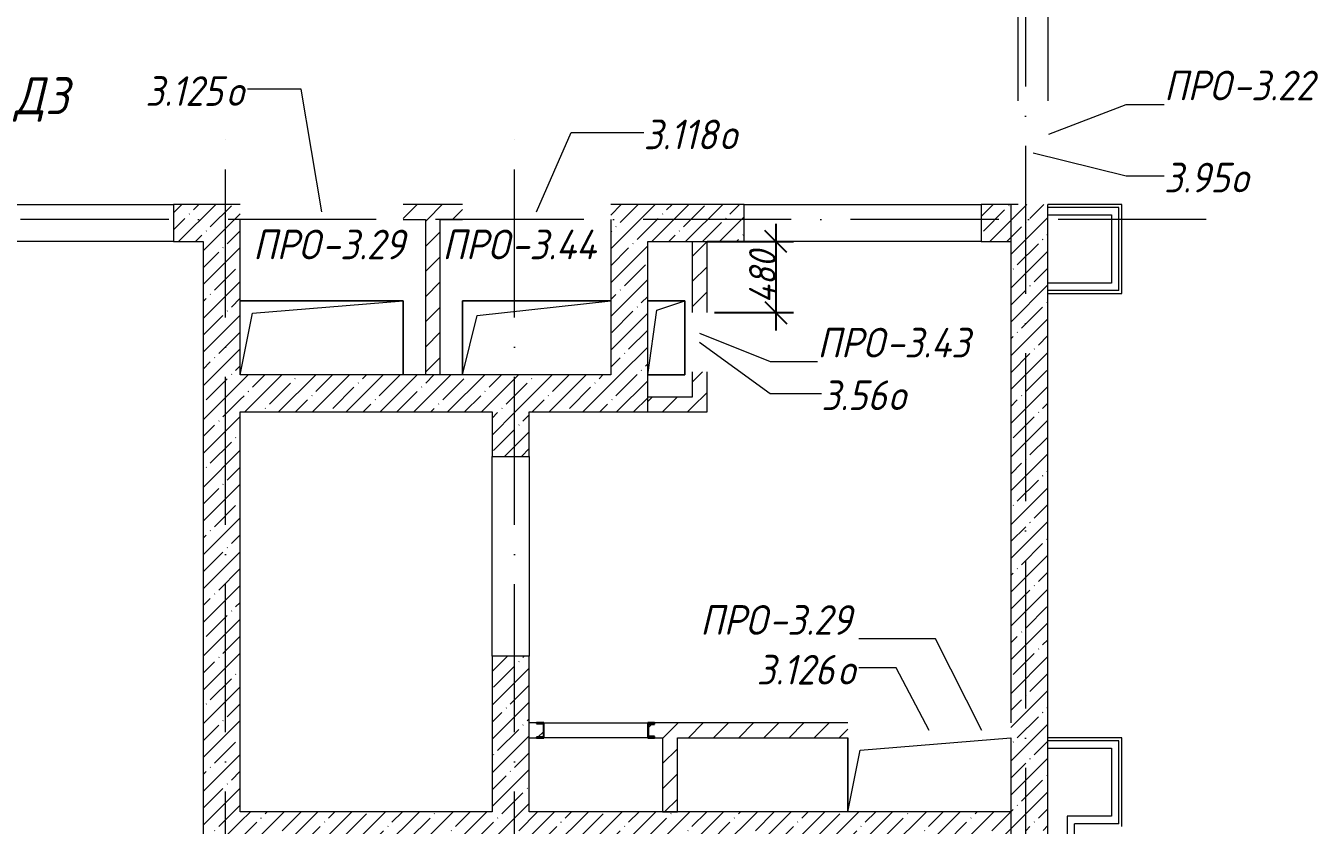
# Model space of a CAD drawing. Header units: millimetres. Extents: x -537608 to 253996, y -217170 to 186033.
# Drawn here: x -96332 to -87611, y 85075 to 90472 of the extents above; entities that cross this region are included whole.
import ezdxf

# ---------------------------------------------------------------- set-up
doc = ezdxf.new("R2010")
doc.units = ezdxf.units.MM
doc.linetypes.add('50_200_ШТРИХ_1Т_ш5_п1_п1_', pattern=[1400, 1000, -200, 0, -200])
for name, color, linetype, lineweight in [('A-____-____-DIMS', 7, 'Continuous', 9), ('A-____-NOTE-TEXT', 7, 'Continuous', 9), ('A-FLOR-____-OTLN', 7, 'Continuous', 9), ('A-GENM-____-IDEN', 7, 'Continuous', 9), ('A-GENM-____-MCUT', 7, 'Continuous', 25), ('A-GENM-____-OTLN', 7, 'Continuous', 9), ('A-GENM-____-OTLN-1', 7, 'Continuous', 25), ('A-GLAZ-____-IDEN', 7, 'Continuous', 9), ('A-WALL-____-MCUT-1', 7, 'Continuous', 9), ('A-WALL-____-MCUT-3', 7, 'Continuous', 9), ('A-WALL-____-OTLN', 7, 'Continuous', 9), ('A-WALL-____-PATT-1', 7, 'Continuous', 9), ('A-WALL-FNSH-MCUT-1', 7, 'Continuous', 9), ('I-WALL-____-OTLN', 7, 'Continuous', 9), ('S-GRID-____-OTLN-1', 7, '50_200_ШТРИХ_1Т_ш5_п1_п1_', 9)]:
    doc.layers.add(name, color=color, linetype=linetype, lineweight=lineweight)
doc.styles.add('ISOCPEUR_I', font='isocpeui.ttf', dxfattribs={"height": 300})
doc.styles.add('ISOCPEUR_I_10', font='isocpeui.ttf', dxfattribs={"width": 0.9, "height": 180})
doc.styles.add('ISOCPEUR_I_9', font='isocpeui.ttf', dxfattribs={"width": 0.9, "height": 250})
doc.dimstyles.new('ISO-1_8_0_9К_СРЕДНИЙ_Кладочные_4', dxfattribs={"dimscale": 304.8, "dimtxt": 179.276612, "dimasz": 0.492126, "dimexe": 0.393701, "dimexo": 0, "dimgap": 0, "dimtad": 1, "dimdec": 3, "dimrnd": 0.001, "dimdsep": 46, "dimtxsty": 'ISOCPEUR_I_10', "dimblk1": 'OBLIQUE', "dimblk2": 'OBLIQUE', "dimsah": 1, "dimcen": 0.09, "dimdle": 0.393701, "dimazin": 0, "dimtfac": 1, "dimtdec": 4, "dimtix": 1, "dimtmove": 1, "dimatfit": 3, "dimfxl": 1, "dimtvp": 1, "dimtolj": 1, "dimtzin": 0, "dimarcsym": 2})
pattern_1 = [(45, (-178684.97, 83184.24), (-84.85281, 84.85281), [])]
pattern_2 = [(45, (-178684.97, 83184.24), (-114.04925, 114.04925), []), (45, (-178570.92, 83184.24), (-114.04925, 114.04925), [201.612, -40.322, 3.353, -36.97])]

# ---------------------------------------------------------------- blocks, each defined once
blk = doc.blocks.new('154_Фахверк_СКБ_Швеллер - Тип_100_3960_зеркало-28515619-АР1_План отверстий 3 этажа в осях 1-64_А-ГГ')
at = {"layer": 'A-GENM-____-MCUT'}
for p, q in [((175, 50), (125, 50)), ((125, 50), (125, -50)), ((128, 47), (175, 47)), ((128, -47), (128, 47)), ((175, 47), (175, 50)), ((125, -50), (175, -50)), ((175, -47), (128, -47)), ((175, -50), (175, -47))]:
    blk.add_line(p, q, dxfattribs=at)
blk = doc.blocks.new('154_Стойка_СКБ_Швеллер - СМ-2180_100-28318692-АР1_План отверстий 3 этажа в осях 1-64_А-ГГ')
at = {"layer": 'A-GENM-____-MCUT'}
for p, q in [((171, 50), (125, 50)), ((125, 50), (125, -50)), ((129.5, 42.4), (171, 42.4)), ((129.5, -42.4), (129.5, 42.4)), ((171, 42.4), (171, 50)), ((125, -50), (171, -50)), ((171, -42.4), (129.5, -42.4)), ((171, -50), (171, -42.4))]:
    blk.add_line(p, q, dxfattribs=at)
blk = doc.blocks.new('AR_Отверстие прямоугольное _в плите_ - AR_Отверстие прямоугольное _в плите_-V171-АР1_План отверстий 3 этажа в осях 1-64_А-ГГ')
at = {"layer": 'A-GENM-____-OTLN'}
for p, q in [((125, 250), (-125, 250)), ((-125, -250), (-62.5, 187.5)), ((-62.5, 187.5), (125, 250)), ((125, -250), (125, 250)), ((-125, -250), (125, -250))]:
    blk.add_line(p, q, dxfattribs=at)
blk = doc.blocks.new('AR_Отверстие прямоугольное _в плите_ - AR_Отверстие прямоугольное _в плите_-V206-АР1_План отверстий 3 этажа в осях 1-64_А-ГГ')
at = {"layer": 'A-GENM-____-OTLN'}
for p, q in [((500, 250), (-500, 250)), ((-500, 250), (-500, -250)), ((-400, 150), (500, 250)), ((-500, -250), (-400, 150))]:
    blk.add_line(p, q, dxfattribs=at)
blk = doc.blocks.new('AR_Отверстие прямоугольное _в плите_ - AR_Отверстие прямоугольное _в плите_-30552508-АР1_План отверстий 3 этажа в осях 1-64_А-ГГ')
at = {"layer": 'A-GENM-____-OTLN'}
for p, q in [((550, 250), (-550, 250)), ((-466.7, 166.7), (550, 250)), ((550, -250), (550, 250)), ((-550, -250), (-466.7, 166.7))]:
    blk.add_line(p, q, dxfattribs=at)
blk = doc.blocks.new('AR_Отверстие прямоугольное _в плите_ - AR_Отверстие прямоугольное _в плите_-V211-АР1_План отверстий 3 этажа в осях 1-64_А-ГГ')
at = {"layer": 'A-GENM-____-OTLN'}
for p, q in [((-550, 250), (-550, -250)), ((-466.7, 166.7), (550, 250)), ((-550, -250), (-466.7, 166.7))]:
    blk.add_line(p, q, dxfattribs=at)
blk = doc.blocks.new('_Oblique')
at = {"color": 0, "linetype": 'ByBlock', "lineweight": -2}
blk.add_line((-0.5, -0.5), (0.5, 0.5), dxfattribs=at)
blk = doc.blocks.new('*D1235')
at = {"layer": 'A-____-____-DIMS', "color": 0, "lineweight": -2, "transparency": 16777216}
for p, q in [((-91270.8, 89135.3), (-91270.8, 88415.3)), ((-91735, 89015.3), (-91150.8, 89015.3)), ((-91685, 88535.3), (-91150.8, 88535.3))]:
    blk.add_line(p, q, dxfattribs=at)
at = {"layer": 'Defpoints', "color": 0, "transparency": 16777216}
for p in [(-91735, 89015.3), (-91685, 88535.3), (-91270.8, 88535.3)]:
    blk.add_point(p, dxfattribs=at)
at = {"layer": 'A-____-____-DIMS', "color": 0, "lineweight": -2, "transparency": 16777216, "xscale": 150, "yscale": 150, "zscale": 150}
for p, rotation in [((-91270.8, 89015.3), 90), ((-91270.8, 88535.3), 270)]:
    blk.add_blockref('_Oblique', p, dxfattribs=dict(at, rotation=rotation))
at = {"layer": 'A-____-____-DIMS', "color": 0, "transparency": 16777216, "insert": (-91360.8, 88775.3), "char_height": 180, "width": 426.127, "attachment_point": 5, "rotation": 90, "style": 'ISOCPEUR_I_10'}
blk.add_mtext('\\A1;480', dxfattribs=at)

msp = doc.modelspace()

# ---------------------------------------------------------------- hatches: boundary and pattern name
at = {"layer": 'A-WALL-____-PATT-1'}
h = msp.add_hatch(dxfattribs=at)
h.set_pattern_fill('FP_38', color=256, style=0, pattern_type=2)
h.set_pattern_definition(pattern_2)
h.paths.add_polyline_path([(-94884.9702, 89015.2788), (-94884.9702, 89265.2788), (-95334.9702, 89265.2788), (-95334.9702, 89015.2788), (-95134.9702, 89015.2788)], flags=0)
h.paths.add_polyline_path([(-97284.9702, 89015.2788), (-96934.9702, 89015.2788), (-96934.9702, 89265.2788), (-97534.9702, 89265.2788), (-97534.9702, 89015.2788), (-97395.2899, 89015.2788)], flags=0)
h = msp.add_hatch(dxfattribs=at)
h.set_pattern_fill('FP_4', color=256, style=0, pattern_type=2)
h.set_pattern_definition(pattern_1)
h.paths.add_polyline_path([(-93534.9702, 89165.2788), (-93384.9702, 89165.2788), (-93384.9702, 89265.2788), (-93784.9702, 89265.2788), (-93784.9702, 89165.2788), (-93634.9702, 89165.2788)], flags=0)
h = msp.add_hatch(dxfattribs=at)
h.set_pattern_fill('FP_38', color=256, style=0, pattern_type=2)
h.set_pattern_definition(pattern_2)
h.paths.add_polyline_path([(-89684.9702, 89015.2788), (-89684.9702, 89265.2788), (-89884.9702, 89265.2788), (-89884.9702, 89015.2788)], flags=0)
h.paths.add_polyline_path([(-92092.897, 89015.2788), (-91484.9702, 89015.2788), (-91484.9702, 89265.2788), (-92384.9702, 89265.2788), (-92384.9702, 89015.2788), (-92134.9702, 89015.2788)], flags=0)
h = msp.add_hatch(dxfattribs=at)
h.set_pattern_fill('FP_38', color=256, style=0, pattern_type=2)
h.set_pattern_definition(pattern_2)
h.paths.add_polyline_path([(-89684.9702, 85040.2788), (-89434.9702, 85040.2788), (-89434.9702, 89265.2788), (-89684.9702, 89265.2788), (-89684.9702, 85638.3509)], flags=0)
h = msp.add_hatch(dxfattribs=at)
h.set_pattern_fill('FP_4', color=256, style=0, pattern_type=2)
h.set_pattern_definition(pattern_1)
h.paths.add_polyline_path([(-93534.9702, 88115.2788), (-93534.9702, 89165.2788), (-93634.9702, 89165.2788), (-93634.9702, 88115.2788)], flags=0)
h = msp.add_hatch(dxfattribs=at)
h.set_pattern_fill('FP_38', color=256, style=0, pattern_type=2)
h.set_pattern_definition(pattern_2)
h.paths.add_polyline_path([(-94884.9702, 84915.2788), (-94884.9702, 89015.2788), (-95134.9702, 89015.2788), (-95134.9702, 84915.2788)], flags=0)
h = msp.add_hatch(dxfattribs=at)
h.set_pattern_fill('FP_38', color=256, style=0, pattern_type=2)
h.set_pattern_definition(pattern_2)
h.paths.add_polyline_path([(-92134.9702, 88115.2788), (-92134.9702, 89015.2788), (-92384.9702, 89015.2788), (-92384.9702, 88115.2788)], flags=0)
h = msp.add_hatch(dxfattribs=at)
h.set_pattern_fill('FP_4', color=256, style=0, pattern_type=2)
h.set_pattern_definition(pattern_1)
h.paths.add_polyline_path([(-91734.9702, 87865.2788), (-91734.9702, 88135.2788), (-91834.9702, 88135.2788), (-91834.9702, 87865.2788)], flags=0)
h.paths.add_polyline_path([(-91734.9702, 88535.2788), (-91734.9702, 89015.2788), (-91834.9702, 89015.2788), (-91834.9702, 88535.2788), (-91780.6845, 88535.2788)], flags=0)
h = msp.add_hatch(dxfattribs=at)
h.set_pattern_fill('FP_38', color=256, style=0, pattern_type=2)
h.set_pattern_definition(pattern_2)
h.paths.add_polyline_path([(-92134.9702, 87865.2788), (-92134.9702, 88115.2788), (-94884.9702, 88115.2788), (-94884.9702, 87865.2788), (-92934.9702, 87865.2788)], flags=0)
h = msp.add_hatch(dxfattribs=at)
h.set_pattern_fill('FP_4', color=256, style=0, pattern_type=2)
h.set_pattern_definition(pattern_1)
h.paths.add_polyline_path([(-91834.9702, 87865.2788), (-91834.9702, 87965.2788), (-92134.9702, 87965.2788), (-92134.9702, 87865.2788), (-92092.897, 87865.2788)], flags=0)
h = msp.add_hatch(dxfattribs=at)
h.set_pattern_fill('FP_38', color=256, style=0, pattern_type=2)
h.set_pattern_definition(pattern_2)
h.paths.add_polyline_path([(-92934.9702, 85165.2788), (-92934.9702, 86215.2788), (-93184.9702, 86215.2788), (-93184.9702, 85165.2788)], flags=0)
h.paths.add_polyline_path([(-93184.9702, 87565.2788), (-92934.9702, 87565.2788), (-92934.9702, 87865.2788), (-93184.9702, 87865.2788)], flags=0)
h = msp.add_hatch(dxfattribs=at)
h.set_pattern_fill('FP_4', color=256, style=0, pattern_type=2)
h.set_pattern_definition(pattern_1)
h.paths.add_polyline_path([(-92934.9702, 85665.2788), (-92884.9702, 85665.2788), (-92884.9702, 85668.2788), (-92837.9702, 85668.2788), (-92837.9702, 85762.2788), (-92884.9702, 85762.2788), (-92884.9702, 85765.2788), (-92934.9702, 85765.2788), (-92934.9702, 85668.2788)], flags=0)
h.paths.add_polyline_path([(-92034.9702, 85665.2788), (-90784.9702, 85665.2788), (-90784.9702, 85765.2788), (-92088.9702, 85765.2788), (-92088.9702, 85757.6788), (-92130.4702, 85757.6788), (-92130.4702, 85672.8788), (-92088.9702, 85672.8788), (-92088.9702, 85665.2788)], flags=0)
h = msp.add_hatch(dxfattribs=at)
h.set_pattern_fill('FP_4', color=256, style=0, pattern_type=2)
h.set_pattern_definition(pattern_1)
h.paths.add_polyline_path([(-91934.9702, 85165.2788), (-91934.9702, 85665.2788), (-92034.9702, 85665.2788), (-92034.9702, 85165.2788)], flags=0)
h = msp.add_hatch(dxfattribs=at)
h.set_pattern_fill('FP_38', color=256, style=0, pattern_type=2)
h.set_pattern_definition(pattern_2)
h.paths.add_polyline_path([(-89684.9702, 84915.2788), (-89684.9702, 85165.2788), (-94884.9702, 85165.2788), (-94884.9702, 84915.2788), (-90325.4327, 84915.2788)], flags=0)

# ---------------------------------------------------------------- linework, layer by layer
at = {"layer": 'A-FLOR-____-OTLN'}
for p, q in [((-94884.9702, 88615.2788), (-93784.9702, 88615.2788)), ((-93784.9702, 88615.2788), (-93784.9702, 88115.2788)), ((-93384.9702, 88615.2788), (-92384.9702, 88615.2788)), ((-93384.9702, 88115.2788), (-93384.9702, 88615.2788)), ((-92134.9702, 88615.2788), (-91884.9702, 88615.2788)), ((-91884.9702, 88615.2788), (-91884.9702, 88115.2788)), ((-91884.9702, 88115.2788), (-92134.9702, 88115.2788)), ((-90784.9702, 85165.2788), (-90784.9702, 85665.2788))]:
    msp.add_line(p, q, dxfattribs=at)
at = {"layer": 'A-GENM-____-IDEN'}
for p, q in [((-89428.9702, 89740.2788), (-88906.019, 89941.505)), ((-88906.019, 89941.505), (-88650.7311, 89941.505)), ((-91784.9702, 88396.7494), (-91309.1543, 88205.549)), ((-91309.1543, 88205.549), (-90990.0771, 88205.549)), ((-90193.1756, 86333.4438), (-90709.3516, 86333.4438)), ((-89881.2827, 85715.2788), (-90193.1756, 86333.4438))]:
    msp.add_line(p, q, dxfattribs=at)
at = {"layer": 'A-GLAZ-____-IDEN'}
for p, q in [((-94474.6987, 90043.7788), (-94834.7962, 90043.7788)), ((-94334.9702, 89215.2788), (-94474.6987, 90043.7788)), ((-92884.9702, 89215.2788), (-92651.1246, 89750.6407)), ((-92651.1246, 89750.6407), (-92162.0941, 89750.6407)), ((-89534.9702, 89615.2788), (-88906.019, 89459.7321)), ((-88906.019, 89459.7321), (-88650.7311, 89459.7321)), ((-91784.9702, 88335.2788), (-91309.1543, 87989.9009)), ((-91309.1543, 87989.9009), (-90963.0771, 87989.9009)), ((-90459.204, 86137.1768), (-90709.3516, 86137.1768)), ((-90234.9702, 85715.2788), (-90459.204, 86137.1768))]:
    msp.add_line(p, q, dxfattribs=at)
at = {"layer": 'A-WALL-____-MCUT-1'}
for p, q in [((-94884.9702, 89265.2788), (-95334.9702, 89265.2788)), ((-95334.9702, 89265.2788), (-95334.9702, 89015.2788)), ((-91484.9702, 89265.2788), (-92384.9702, 89265.2788)), ((-91484.9702, 89015.2788), (-91484.9702, 89265.2788)), ((-89634.9702, 89265.2788), (-89884.9702, 89265.2788)), ((-89884.9702, 89265.2788), (-89884.9702, 89015.2788)), ((-89684.9702, 89265.2788), (-89684.9702, 85765.2788)), ((-89434.9702, 81765.2788), (-89434.9702, 89265.2788)), ((-94884.9702, 88115.2788), (-94884.9702, 89165.2788)), ((-92384.9702, 89165.2788), (-92384.9702, 88115.2788)), ((-95334.9702, 89015.2788), (-95134.9702, 89015.2788)), ((-95134.9702, 89015.2788), (-95134.9702, 84915.2788)), ((-92134.9702, 89015.2788), (-91484.9702, 89015.2788)), ((-92134.9702, 87865.2788), (-92134.9702, 89015.2788)), ((-89884.9702, 89015.2788), (-89684.9702, 89015.2788)), ((-92384.9702, 88115.2788), (-94884.9702, 88115.2788)), ((-94884.9702, 85165.2788), (-94884.9702, 87865.2788)), ((-94884.9702, 87865.2788), (-93184.9702, 87865.2788)), ((-93184.9702, 87865.2788), (-93184.9702, 87565.2788)), ((-92934.9702, 87565.2788), (-92934.9702, 87865.2788)), ((-92934.9702, 87865.2788), (-92134.9702, 87865.2788)), ((-93184.9702, 87565.2788), (-92934.9702, 87565.2788)), ((-93184.9702, 86215.2788), (-93184.9702, 85165.2788)), ((-92934.9702, 86215.2788), (-93184.9702, 86215.2788)), ((-92934.9702, 85165.2788), (-92934.9702, 86215.2788)), ((-89684.9702, 85665.2788), (-89684.9702, 81765.2788)), ((-93184.9702, 85165.2788), (-94884.9702, 85165.2788)), ((-89684.9702, 85165.2788), (-92934.9702, 85165.2788))]:
    msp.add_line(p, q, dxfattribs=at)
at = {"layer": 'A-WALL-____-MCUT-3'}
for p, q in [((-88954.9702, 89245.2788), (-89434.9702, 89245.2788)), ((-88954.9702, 88685.2788), (-88954.9702, 89245.2788)), ((-89434.9702, 89195.2788), (-89004.9702, 89195.2788)), ((-89004.9702, 89195.2788), (-89004.9702, 88735.2788)), ((-89004.9702, 88735.2788), (-89434.9702, 88735.2788)), ((-88954.9702, 88685.2788), (-89434.9702, 88685.2788)), ((-88954.9702, 85645.2788), (-89434.9702, 85645.2788)), ((-88954.9702, 85085.2788), (-88954.9702, 85645.2788)), ((-89434.9702, 85595.2788), (-89004.9702, 85595.2788)), ((-89004.9702, 85595.2788), (-89004.9702, 85135.2788)), ((-89004.9702, 85135.2788), (-89304.9702, 85135.2788)), ((-89304.9702, 85135.2788), (-89304.9702, 82045.2788)), ((-88954.9702, 85085.2788), (-89254.9702, 85085.2788)), ((-89254.9702, 82095.2788), (-89254.9702, 85085.2788))]:
    msp.add_line(p, q, dxfattribs=at)
at = {"layer": 'A-WALL-____-OTLN'}
for p, q in [((-96934.9702, 89265.2788), (-95334.9702, 89265.2788)), ((-91484.9702, 89265.2788), (-89884.9702, 89265.2788)), ((-95334.9702, 89015.2788), (-96934.9702, 89015.2788)), ((-89884.9702, 89015.2788), (-91484.9702, 89015.2788)), ((-93184.9702, 86215.2788), (-93184.9702, 87565.2788)), ((-92934.9702, 87565.2788), (-92934.9702, 86215.2788))]:
    msp.add_line(p, q, dxfattribs=at)
at = {"layer": 'A-WALL-FNSH-MCUT-1'}
for p, q in [((-93384.9702, 89265.2788), (-93784.9702, 89265.2788)), ((-88934.9702, 89265.2788), (-89434.9702, 89265.2788)), ((-88934.9702, 88665.2788), (-88934.9702, 89265.2788)), ((-93784.9702, 89165.2788), (-93634.9702, 89165.2788)), ((-93634.9702, 89165.2788), (-93634.9702, 88115.2788)), ((-93534.9702, 89165.2788), (-93384.9702, 89165.2788)), ((-93534.9702, 88115.2788), (-93534.9702, 89165.2788)), ((-91834.9702, 89015.2788), (-91834.9702, 88535.2788)), ((-91734.9702, 88535.2788), (-91734.9702, 89015.2788)), ((-89434.9702, 88665.2788), (-88934.9702, 88665.2788)), ((-91834.9702, 88135.2788), (-91834.9702, 87965.2788)), ((-91734.9702, 87865.2788), (-91734.9702, 88135.2788)), ((-91834.9702, 87965.2788), (-92134.9702, 87965.2788)), ((-92134.9702, 87865.2788), (-91734.9702, 87865.2788)), ((-92884.9702, 85765.2788), (-92934.9702, 85765.2788)), ((-90784.9702, 85765.2788), (-92088.9702, 85765.2788)), ((-92934.9702, 85665.2788), (-92884.9702, 85665.2788)), ((-92088.9702, 85665.2788), (-92034.9702, 85665.2788)), ((-92034.9702, 85665.2788), (-92034.9702, 85165.2788)), ((-91934.9702, 85665.2788), (-90784.9702, 85665.2788)), ((-91934.9702, 85165.2788), (-91934.9702, 85665.2788)), ((-88934.9702, 85665.2788), (-89434.9702, 85665.2788)), ((-88934.9702, 85065.2788), (-88934.9702, 85665.2788)), ((-92034.9702, 85165.2788), (-91934.9702, 85165.2788))]:
    msp.add_line(p, q, dxfattribs=at)
at = {"layer": 'I-WALL-____-OTLN'}
for p, q in [((-89634.9702, 89965.2788), (-89634.9702, 92165.2788)), ((-89434.9702, 92165.2788), (-89434.9702, 89965.2788)), ((-92834.9702, 85765.2788), (-92134.9702, 85765.2788)), ((-92134.9702, 85665.2788), (-92834.9702, 85665.2788))]:
    msp.add_line(p, q, dxfattribs=at)
at = {"layer": 'S-GRID-____-OTLN-1'}
for p, q in [((-89584.9702, 133065.1964), (-89584.9702, 78701.6305)), ((-94984.9702, 78701.6305), (-94984.9702, 89719.2528)), ((-93034.9702, 78701.6305), (-93034.9702, 89719.2528)), ((-88366.1829, 89165.2788), (-183353.7404, 89165.2788))]:
    msp.add_line(p, q, dxfattribs=at)

# ---------------------------------------------------------------- block references
at = {"layer": 'A-GENM-____-OTLN'}
for name, p in [('AR_Отверстие прямоугольное _в плите_ - AR_Отверстие прямоугольное _в плите_-30552508-АР1_План отверстий 3 этажа в осях 1-64_А-ГГ', (-94334.9702, 88365.2788)), ('AR_Отверстие прямоугольное _в плите_ - AR_Отверстие прямоугольное _в плите_-V206-АР1_План отверстий 3 этажа в осях 1-64_А-ГГ', (-92884.9702, 88365.2788)), ('AR_Отверстие прямоугольное _в плите_ - AR_Отверстие прямоугольное _в плите_-V171-АР1_План отверстий 3 этажа в осях 1-64_А-ГГ', (-92009.9702, 88365.2788)), ('AR_Отверстие прямоугольное _в плите_ - AR_Отверстие прямоугольное _в плите_-V211-АР1_План отверстий 3 этажа в осях 1-64_А-ГГ', (-90234.9702, 85415.2788))]:
    msp.add_blockref(name, p, dxfattribs=at)
at = {"layer": 'A-GENM-____-OTLN-1', "rotation": 180}
msp.add_blockref('154_Фахверк_СКБ_Швеллер - Тип_100_3960_зеркало-28515619-АР1_План отверстий 3 этажа в осях 1-64_А-ГГ', (-92709.9702, 85715.2788), dxfattribs=at)
at = {"layer": 'A-GENM-____-OTLN-1'}
msp.add_blockref('154_Стойка_СКБ_Швеллер - СМ-2180_100-28318692-АР1_План отверстий 3 этажа в осях 1-64_А-ГГ', (-92259.9702, 85715.2788), dxfattribs=at)

# ---------------------------------------------------------------- texts
at = {"layer": 'A-____-NOTE-TEXT', "char_height": 250, "attachment_point": 1, "style": 'ISOCPEUR_I'}
for s, insert, width in [('\\fISOCPEUR|b0|i1|c204|p34|;\\W.9;Д', (-96409.2035, 90125.0765), 252.531562), ('\\fISOCPEUR|b0|i1|c204|p34|;\\W.9;3', (-96200.8441, 90125.0765), 202.02525)]:
    msp.add_mtext(s, dxfattribs=dict(at, insert=insert, width=width))
at = {"layer": 'A-GENM-____-IDEN', "char_height": 200, "attachment_point": 1, "style": 'ISOCPEUR_I_9'}
for s, insert, width in [('ПРО', (-88650.7311, 90168.6211), 562.784625), ('-3.22', (-88186.3874, 90168.6211), 707.088375), ('ПРО', (-94797.8352, 89095.395), 562.784625), ('-3.29', (-94333.4915, 89095.395), 707.088375), ('ПРО', (-93520.4511, 89095.395), 562.784625), ('-3.44', (-93056.1073, 89095.395), 764.809875), ('ПРО', (-90990.0771, 88432.6652), 562.784625), ('-3.43', (-90525.7333, 88432.6652), 735.949125), ('ПРО', (-91781.1143, 86560.56), 562.784625), ('-3.29', (-91316.7706, 86560.56), 707.088375)]:
    msp.add_mtext(s, dxfattribs=dict(at, insert=insert, width=width))
at = {"layer": 'A-GLAZ-____-IDEN', "char_height": 200, "attachment_point": 1, "style": 'ISOCPEUR_I_9'}
for s, insert, width in [('3.125', (-95525.6519, 90131.3934), 663.79725), ('\\fISOCPEUR|b0|i1|c204|p34|;\\W.9;о', (-94977.9644, 90131.3934), 158.734125), ('3.118', (-92162.0941, 89838.2553), 620.506125), ('\\fISOCPEUR|b0|i1|c204|p34|;\\W.9;о', (-91650.1254, 89838.2553), 158.734125), ('3.95', (-88650.7311, 89547.3467), 548.35425), ('\\fISOCPEUR|b0|i1|c204|p34|;\\W.9;о', (-88198.2936, 89547.3467), 158.734125), ('3.56', (-90963.0771, 88077.5155), 548.35425), ('\\fISOCPEUR|b0|i1|c204|p34|;\\W.9;о', (-90510.6396, 88077.5155), 158.734125), ('3.126', (-91400.2073, 86224.7914), 663.79725), ('\\fISOCPEUR|b0|i1|c204|p34|;\\W.9;о', (-90852.5198, 86224.7914), 158.734125)]:
    msp.add_mtext(s, dxfattribs=dict(at, insert=insert, width=width))

# ---------------------------------------------------------------- dimensions: what is measured, and where the dimension line sits
at = {"layer": 'A-____-____-DIMS'}
dim = msp.add_linear_dim(base=(-91270.7524, 88535.2788), p1=(-91734.9702, 89015.2788), p2=(-91684.9702, 88535.2788), angle=90, dimstyle='ISO-1_8_0_9К_СРЕДНИЙ_Кладочные_4', override={"dimpost": '<>', "dimfxl": 482.59714}, dxfattribs=at)
dim.commit()
dim.dimension.update_dxf_attribs({"geometry": '*D1235', "text_midpoint": (-91360.7524, 88775.2788)})

doc.saveas('drawing.dxf')
